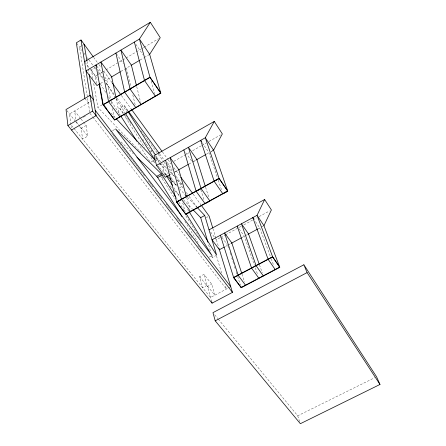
<?xml version="1.0" encoding="UTF-8"?>
<svg xmlns="http://www.w3.org/2000/svg" width="446" height="446" viewBox="0 0 446 446"><rect width="100%" height="100%" fill="white"/><g stroke="black" fill="none" stroke-linecap="round" stroke-linejoin="round"><path stroke-width="0.33" stroke-dasharray="2.23 1.67" d="M81.841 45.715L79.516 47.109L89.752 112.002M82.421 45.364L84.16 44.316M92.907 78.736L91.374 69.866L95.45 67.435M96.615 83.564L95.316 76.249L97.1 75.19M97.696 74.833L101.866 72.358M102.463 72.001L105.44 70.234M106.036 69.883L122.115 60.327M122.711 59.97L135.818 52.182M136.409 51.831L141.176 48.999M141.772 48.647L143.562 47.583M144.153 47.231L158.453 38.735M100.562 83.43L103.556 81.657M104.152 81.306L111.662 76.863M120.916 71.382L131.403 65.177M140.077 60.043L143.668 57.919M144.264 57.562L149.098 54.702M92.316 100.54L69.559 113.947L71.293 128.013M138.912 150.43L97.858 107.391L102.29 104.793M83.33 117.259L85.704 115.865M86.15 125.465L87.728 136.13L82.605 139.107L81.116 128.403L86.15 125.465L84.874 123.849M123.057 113.457L119.701 108.166L124.2 105.54L128.253 111.076M112.241 130.856L110.569 131.821L112.687 134.575M112.793 130.533L115.018 129.245M150.274 151.573L152.482 150.313M150.86 157.315L152.956 160.677L154.06 160.053M156.262 158.798L157.36 158.174L160.644 161.842M150.932 162.121L154.857 159.891M152.956 160.677L153.837 161.853L155.487 160.922M156.039 160.61L158.235 159.361M164.719 174.676L162.874 167.512L165.906 165.795M166.514 165.455L170.762 163.052M173.795 161.34L188.965 152.772M192.605 150.715L201.096 145.914M201.703 145.574L206.559 142.832M208.984 141.46L220.514 134.948M170.21 174.576L173.221 172.881M173.823 172.541L177.436 170.506M188.881 164.072L191.897 162.377M192.499 162.037L195.51 160.343M206.353 154.244L208.761 152.889M211.175 151.534L212.982 150.519M174.932 171.961L177.179 170.701M193.525 161.502L195.788 160.231M211.326 151.495L213.606 150.213M179.459 187.85L182.431 186.188M206.32 217.631L208.003 216.706M220.04 237.79L216.377 239.781L210.663 232.059M220.653 237.456L224.929 235.137M225.542 234.808L241.431 226.189M243.878 224.862L252.436 220.218M253.044 219.889L256.712 217.899M259.159 216.572L269.546 210.936M225.514 246.421L227.343 245.428M227.956 245.099L230.398 243.784M241.988 237.523L248.545 233.988M257.855 228.96L260.904 227.315M261.518 226.986L263.346 225.999M209.302 257.113L212.045 255.636M211.61 256.327L212.357 257.498L216.015 255.525M207.005 285.407L202.629 287.737L199.652 276.665L203.961 274.357L211.711 284.152L214.827 295.202L207.005 285.407L203.961 274.357M211.716 301.892L207.457 286.421L211.711 284.152M230.749 286.756L210.506 297.493L70.869 124.568M218.267 319.096L297.705 415.811L374.707 377.712M121.005 141.873L133.426 153.837M153.837 161.853L154.812 162.84M161.569 176.945L163.955 179.431M170.155 185.893L171.587 187.381M174.453 190.364L179.699 195.827M183.512 199.802L192.577 209.241M139.392 150.932L141.298 152.933M159.133 167.289L157.722 165.795L162.088 163.331L166.737 168.337M159.607 167.785L166.653 175.25M171.821 180.719L176.516 185.692M166.481 174.988L164.568 172.959L166.425 175.897M171.738 180.552L176.516 185.614M179.387 188.652L185.118 194.724M187.51 197.255L196.591 206.872M110.881 113.033L115.609 118.073M169.53 171.342L174.648 176.845M177.441 179.85L182.096 184.856M214.732 314.798L217.826 318.555M76.06 121.524L87.728 136.13M66.805 110.502L75.552 121.44M75.982 121.975L78.122 124.657M79.834 126.798L81.116 128.403M199.652 276.665L207.457 286.421M80.614 118.474L74.66 110.942L75.798 119.539M81.044 119.01L84.445 123.313M89.964 113.368L92.523 116.662M92.952 117.214L226.395 289.064L225.007 284.431M84.851 98.399L88.314 102.898M113.111 135.127L114.388 136.783M114.812 137.335L116.083 138.985M116.506 139.537L117.777 141.187M118.201 141.739L119.472 143.395M119.896 143.946L121.591 146.149M122.014 146.701L123.291 148.351M123.715 148.903L124.986 150.558M125.41 151.105L126.681 152.761M127.104 153.312L128.376 154.963M128.799 155.515L130.07 157.17M130.494 157.717L132.194 159.924M132.618 160.476L133.889 162.127M134.313 162.679L135.584 164.329M136.008 164.881L137.279 166.536M137.702 167.088L138.974 168.739M139.397 169.29L140.674 170.941M141.098 171.493L142.792 173.7M143.216 174.247L144.487 175.902M148.301 180.864L149.577 182.514M150.001 183.066L151.272 184.716M151.696 185.268L152.967 186.924M155.509 190.23L156.78 191.88M157.204 192.432L158.475 194.088M158.904 194.634L160.175 196.29M160.599 196.842L161.87 198.492M166.107 204.006L167.378 205.656M167.808 206.208L169.079 207.858M169.502 208.41L170.773 210.066M171.197 210.618L172.468 212.268M176.705 217.776L177.982 219.432M178.406 219.984L179.677 221.634M180.1 222.186L181.371 223.842M187.309 231.552L188.58 233.208M189.004 233.76L190.275 235.41M190.698 235.962L191.97 237.612M197.907 245.328L199.178 246.984M199.602 247.53L200.873 249.186M201.297 249.738L202.568 251.388M84.952 62.256L89.1 67.853M89.512 68.416L95.316 76.249M155.693 157.806L159.283 162.662M159.679 163.197L162.874 167.512M119.701 108.166L124.596 114.784M125.003 115.336L131.118 123.609M142.547 139.068L145.831 143.5M146.227 144.041L153.391 153.731M155.381 156.418L159.69 162.249M160.471 163.308L168.237 173.806M171.102 177.675L176.822 185.419M159.674 153.981L164.736 160.889M168.393 165.884L172.864 171.989M176.114 176.426L182.213 184.75M76.745 43.334L81.992 50.476M84.054 53.286L84.874 54.406M87.349 57.774L88.587 59.457M88.994 60.015L93.939 66.749M94.351 67.313L96.001 69.554M98.059 72.358L103.829 80.219M105.892 83.023L114.131 94.245M117.014 98.17L126.904 111.639M140.914 130.717L143.802 134.642M144.209 135.205L157.812 153.719M158.219 154.283L163.576 161.575M163.989 162.138L165.639 164.379M168.934 168.867L174.704 176.727M177.174 180.089L182.944 187.944M186.238 192.438L188.714 195.8M189.126 196.363L196.954 207.022M96.749 66.08L101.95 73.2M104.754 77.03L106.756 79.767L110.926 100.919M167.194 162.461L172.379 169.552M222.008 237.456L227.293 244.681M93.582 57.266L98.499 64.023M98.912 64.586L100.958 67.407M103.823 71.349L112.018 82.61M121.446 95.567L131.28 109.08M162.416 151.885L167.746 159.205M168.153 159.768L170.612 163.147M173.89 167.657L179.626 175.54M193.146 194.127L200.934 204.825M116.3 53.637L123.33 63.655M185.787 152.722L191.618 161.034M239.212 228.904L244.363 236.246L254.393 265.192M135.891 44.327L142.753 54.501M202.216 142.659L209.046 152.777L217.38 177.558M255.497 221.645L259.745 227.939L270.923 257.955M91.374 69.866L97.724 79.828M100.339 83.926L105.936 92.718M108.551 96.815L110.045 99.163M111.539 101.504L120.498 115.57M138.048 143.105L150.369 162.439M123.431 114.042L144.705 147.542M160.142 175.456L175.061 198.899M185.876 215.892L199.674 237.573M173.862 187.643L180.184 197.634M187.621 209.38L188.736 211.142M97.523 69.437L103.11 78.251M106.087 82.95L115.765 98.22M116.138 98.806L125.075 112.905M124.2 105.54L127.55 110.842M155.966 155.927L157.36 158.174M184.873 221.305L198.102 242.613M176.019 197.344L178.567 201.464M178.93 202.055L184.755 211.476M271.168 258.608L273.593 265.136M259.455 264.835L262.237 272.712M255.307 267.823L257.816 275.059M297.705 415.811L299.695 421.726M218.261 180.167L221.774 190.604M242 274.117L244.592 282.062M227.912 245.902L229.183 249.883M230.03 252.536L230.877 255.196M231.725 257.849L233.632 263.82M234.479 266.474L235.326 269.128M236.174 271.781L237.445 275.762M237.657 276.425L240.411 285.05M205.589 187.203L208.683 197.065M212.965 228.636L218.824 247.792M200.856 189.829L204.078 200.377M216.488 255.971L222.036 274.502M208.661 244.893L210.412 250.864M211.967 256.171L212.357 257.498M186.712 197.678L189.89 208.984M151.233 81.122L154.701 93.677M182.749 202.952L185.118 211.621M136.705 86.563L140.68 102.608M126.452 68.11L131.074 87.572M132.824 94.953L135.216 105.022M116.166 98.605L119.545 114.912M111.06 101.599L111.595 104.325M112.403 108.423L114.154 117.292M93.732 83.514L97.858 107.391M87.003 61.319L88.983 73.122"/><path stroke-width="0.67" d="M220.385 235.232L233.693 277.685L241.258 287.709L279.776 267.332L263.954 225.665L271.38 209.943L264.651 199.518L209.029 229.857M264.651 199.518L257.052 215.323L212.006 239.781L219.415 249.715L224.293 247.078M213.584 150.179L222.331 133.923L214.275 121.429L154.093 155.654L156.513 165.382L165.388 177.285L169.608 174.916M214.275 121.429L205.294 137.758L156.513 165.382M96.749 66.08L95.951 64.988L103.232 104.832L114.694 120.019L160.8 93.197L149.655 54.373L160.237 37.676L150.319 22.3L84.539 61.699M150.319 22.3L139.425 39.047L86.039 70.903L96.972 85.56L99.965 83.787M93.175 56.703L81.005 39.984L76.35 42.794L84.851 98.399M111.338 77.052L120.32 71.739M131.096 65.361L139.475 60.4M219.008 248.389L232.461 292.359L212.067 303.146L67.909 125.555L92.578 111.087L81.005 39.984M103.232 104.832L150.007 77.392L139.425 39.047L149.655 54.373M71.538 130.026L96.102 115.653L89.211 74.493M114.65 119.801L160.744 92.985L149.951 77.186L103.193 104.62L114.694 120.019M136.905 157.182L156.786 176.326L161.301 173.778L175.657 196.753M156.786 176.326L157.683 177.514L162.193 174.971M178.038 170.171L188.279 164.407M196.112 160.002L205.751 154.584M186.528 197.015L178.863 169.753L170.149 157.706L181.533 199.44L176.677 202.138L165.605 160.281M201.068 188.591L209.921 201.007L205.088 203.677L196.168 191.312L201.068 188.591L188.429 147.358L196.926 159.596L205.177 185.887M214.186 181.305L219.125 178.562L205.322 137.792L213.606 150.213L227.744 191.172L222.866 193.865L214.186 181.305L200.7 140.412L201.458 141.533M185.753 214.024L227.638 190.916L219.019 178.3L176.583 201.876L185.815 214.247L227.711 191.133L219.092 178.517L176.644 202.099L185.843 214.292L190.643 211.644L181.533 199.44M193.057 209.737L200.689 217.687L204.72 215.474L216.628 255.196L189.483 212.318M231.006 243.455L241.381 237.857M248.093 234.234L257.855 228.96M233.693 277.685L272.673 256.946L257.052 215.323L263.954 225.665M303.871 264.768L212.971 312.646L215.206 320.825L300.359 423.7L379.981 384.463L376.575 376.792L303.871 264.768L307.11 272.606L379.981 384.463M215.206 320.825L307.11 272.606M161.301 173.778L115.575 128.922L212.045 255.636L186.211 213.829M167.434 175.997L171.258 180.045M185.597 195.231L186.556 196.24M197.071 207.379L204.72 215.474M106.154 107.993L102.842 104.47L99.129 84.082M116.557 119.082L154.857 159.891L125.443 113.49M92.578 111.087L232.461 292.359M95.204 110.296L230.749 286.756M93.459 99.871L90.014 95.349L66.019 109.521L67.909 125.555M119.963 116.952L108.579 101.699L100.924 62.022L111.662 76.863L115.882 97.245M245.668 285.373L238.158 275.31L224.583 232.951L231.853 242.998L241.782 273.454M128.66 111.634L159.278 153.441M112.431 83.173L121.033 95.004M131.687 109.644L162.01 151.322M180.853 177.229L192.739 193.564M201.341 205.389L209.129 216.087L212.764 227.978M135.857 107.709L124.696 92.238L115.91 53.08M258.953 278.349L251.6 268.157L237.233 226.083L238.025 227.209M141.176 104.609L130.098 89.072L120.927 50.086L131.403 65.177L136.376 85.231M263.402 275.996L256.104 265.76L241.464 223.786L248.545 233.988L259.221 264.177M155.431 96.319L144.56 80.587L134.369 42.063M275.299 269.702L268.146 259.355L252.793 217.637L253.562 218.78M150.007 77.392L160.8 93.197M272.673 256.946L279.776 267.332M120.872 116.155L136.928 141.349M166.425 175.897L172.379 185.296M127.918 111.433L155.269 154.807M157.683 177.514L181.935 216.572M240.834 286.377L241.258 287.709M183.847 149.951L196.168 191.312M200.689 217.687L207.881 242.239M211.716 301.892L212.067 303.146M84.16 44.316L86.914 60.773M272.595 256.723L233.62 277.457L241.186 287.48L279.692 267.115L272.595 256.723"/></g></svg>
